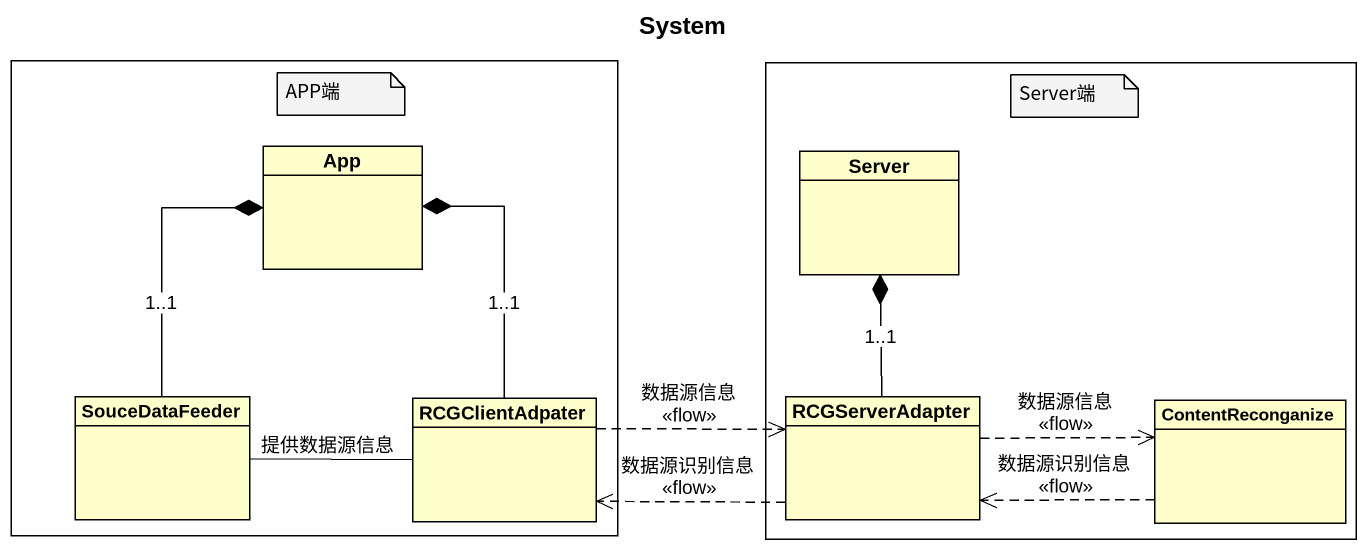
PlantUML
@startuml
title System
hide circle
hide empty members
rectangle " " as rectangle1 {
  class App
  class SouceDataFeeder
  class RCGClientAdpater
}
rectangle " " as rectangle2 {
  class Server
  class RCGServerAdapter
  class ContentReconganize
}
SouceDataFeeder -up-* App : 1..1
SouceDataFeeder -right- RCGClientAdpater : 提供数据源信息
RCGClientAdpater -up-* App : 1..1
RCGClientAdpater .right.> RCGServerAdapter : 数据源信息\n<<flow>>
RCGServerAdapter -up-* Server : 1..1
RCGServerAdapter .left.> RCGClientAdpater : 数据源识别信息\n<<flow>>
RCGServerAdapter .right.> ContentReconganize : 数据源信息\n<<flow>>
ContentReconganize .left.> RCGServerAdapter : 数据源识别信息\n<<flow>>
note as N1
  APP端
end note
note as N2
  Server端
end note
@enduml
